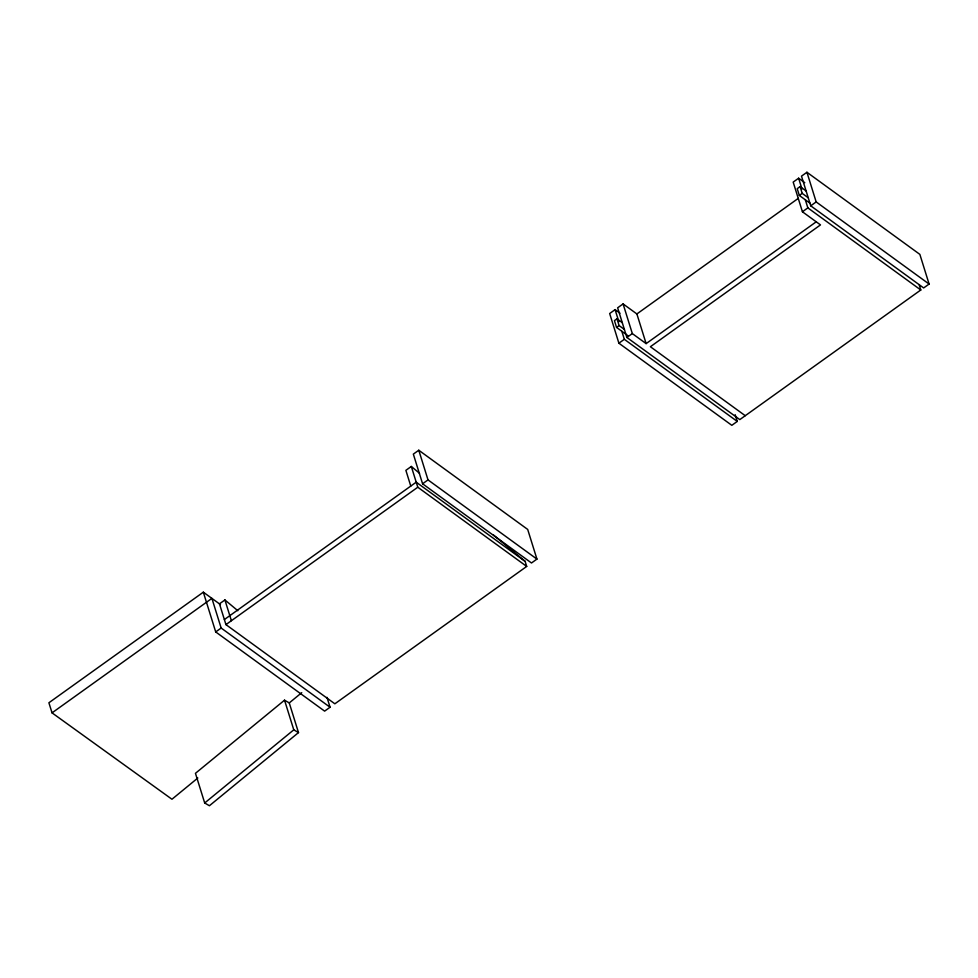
<?xml version="1.0" encoding="UTF-8"?>
<svg xmlns="http://www.w3.org/2000/svg" width="978" height="978" viewBox="0 0 978 978"><rect width="100%" height="100%" fill="white"/><g stroke="black" fill="none" stroke-linecap="round" stroke-linejoin="round"><path stroke-width="1.47" d="M284.537 700.175L195.453 773.317L204.695 802.987L209.414 805.738L298.498 732.595L289.256 702.925L284.537 700.175L293.779 729.832L298.498 732.595M197.825 778.011L171.957 799.246L52.042 712.864L48.9 702.766L203.326 592.179L220.478 604.6M289.256 702.925L301.75 692.656M204.695 802.987L293.779 729.832M52.042 712.864L211.908 598.377L221.15 628.035L330.063 707.241L324.623 711.128L215.71 631.935L203.326 592.179M418.78 450.235L413.339 454.122L422.582 483.792L531.494 562.986L536.934 559.098L527.692 529.428L418.78 450.235L428.009 479.892L536.934 559.098M620.003 313.204L615.089 309.635L609.661 313.535L618.891 343.205L731.825 425.32L737.265 421.42L735.175 414.709M816.227 221.81L646.128 343.62L636.886 313.95L623.084 303.913L617.644 307.813L626.886 337.471L739.82 419.599L920.787 289.989L919.112 284.622M804.76 182.678L798.623 178.216L793.182 182.104L802.425 211.774L820.493 224.903L650.394 346.725L745.248 415.699M806.936 172.262L801.495 176.15L810.738 205.82L923.66 287.935L929.1 284.048L919.858 254.378L806.936 172.262L816.165 201.92L929.1 284.048M806.116 190.979L800.09 186.602L797.217 188.668L799.332 195.441L810.261 203.4M622.265 322.642L616.996 318.816L614.441 320.637L616.556 327.422L627.962 335.723M237.813 610.712L224.916 599.942L219.475 603.842L225.942 624.612L334.855 703.805L526.702 566.421L525.125 561.372L493.45 534.954M419.525 473.303L411.31 466.457L405.882 470.345L410.772 486.078M799.332 195.441L802.205 193.387L808.231 197.764M616.556 327.422L619.111 325.588L624.38 329.427M636.886 313.95L798.292 198.363M224.378 619.563L416.212 482.178L525.125 561.372M215.71 631.935L221.15 628.035M225.942 624.612L417.789 487.227L526.702 566.421M422.582 483.792L428.009 479.892M618.891 343.205L624.331 339.305L737.265 421.42M626.886 337.471L632.326 333.584L646.128 343.62M802.425 211.774L807.852 207.874L920.787 289.989M810.738 205.82L816.165 201.92M798.623 178.216L801.972 188.998M805.346 199.83L807.852 207.874M800.09 186.602L802.205 193.387M623.084 303.913L632.326 333.584M615.089 309.635L618.866 321.774M621.825 331.249L624.331 339.305M616.996 318.816L619.111 325.588M411.31 466.457L417.789 487.227M326.982 697.351L330.063 707.241M224.916 599.942L231.383 620.712"/></g></svg>
